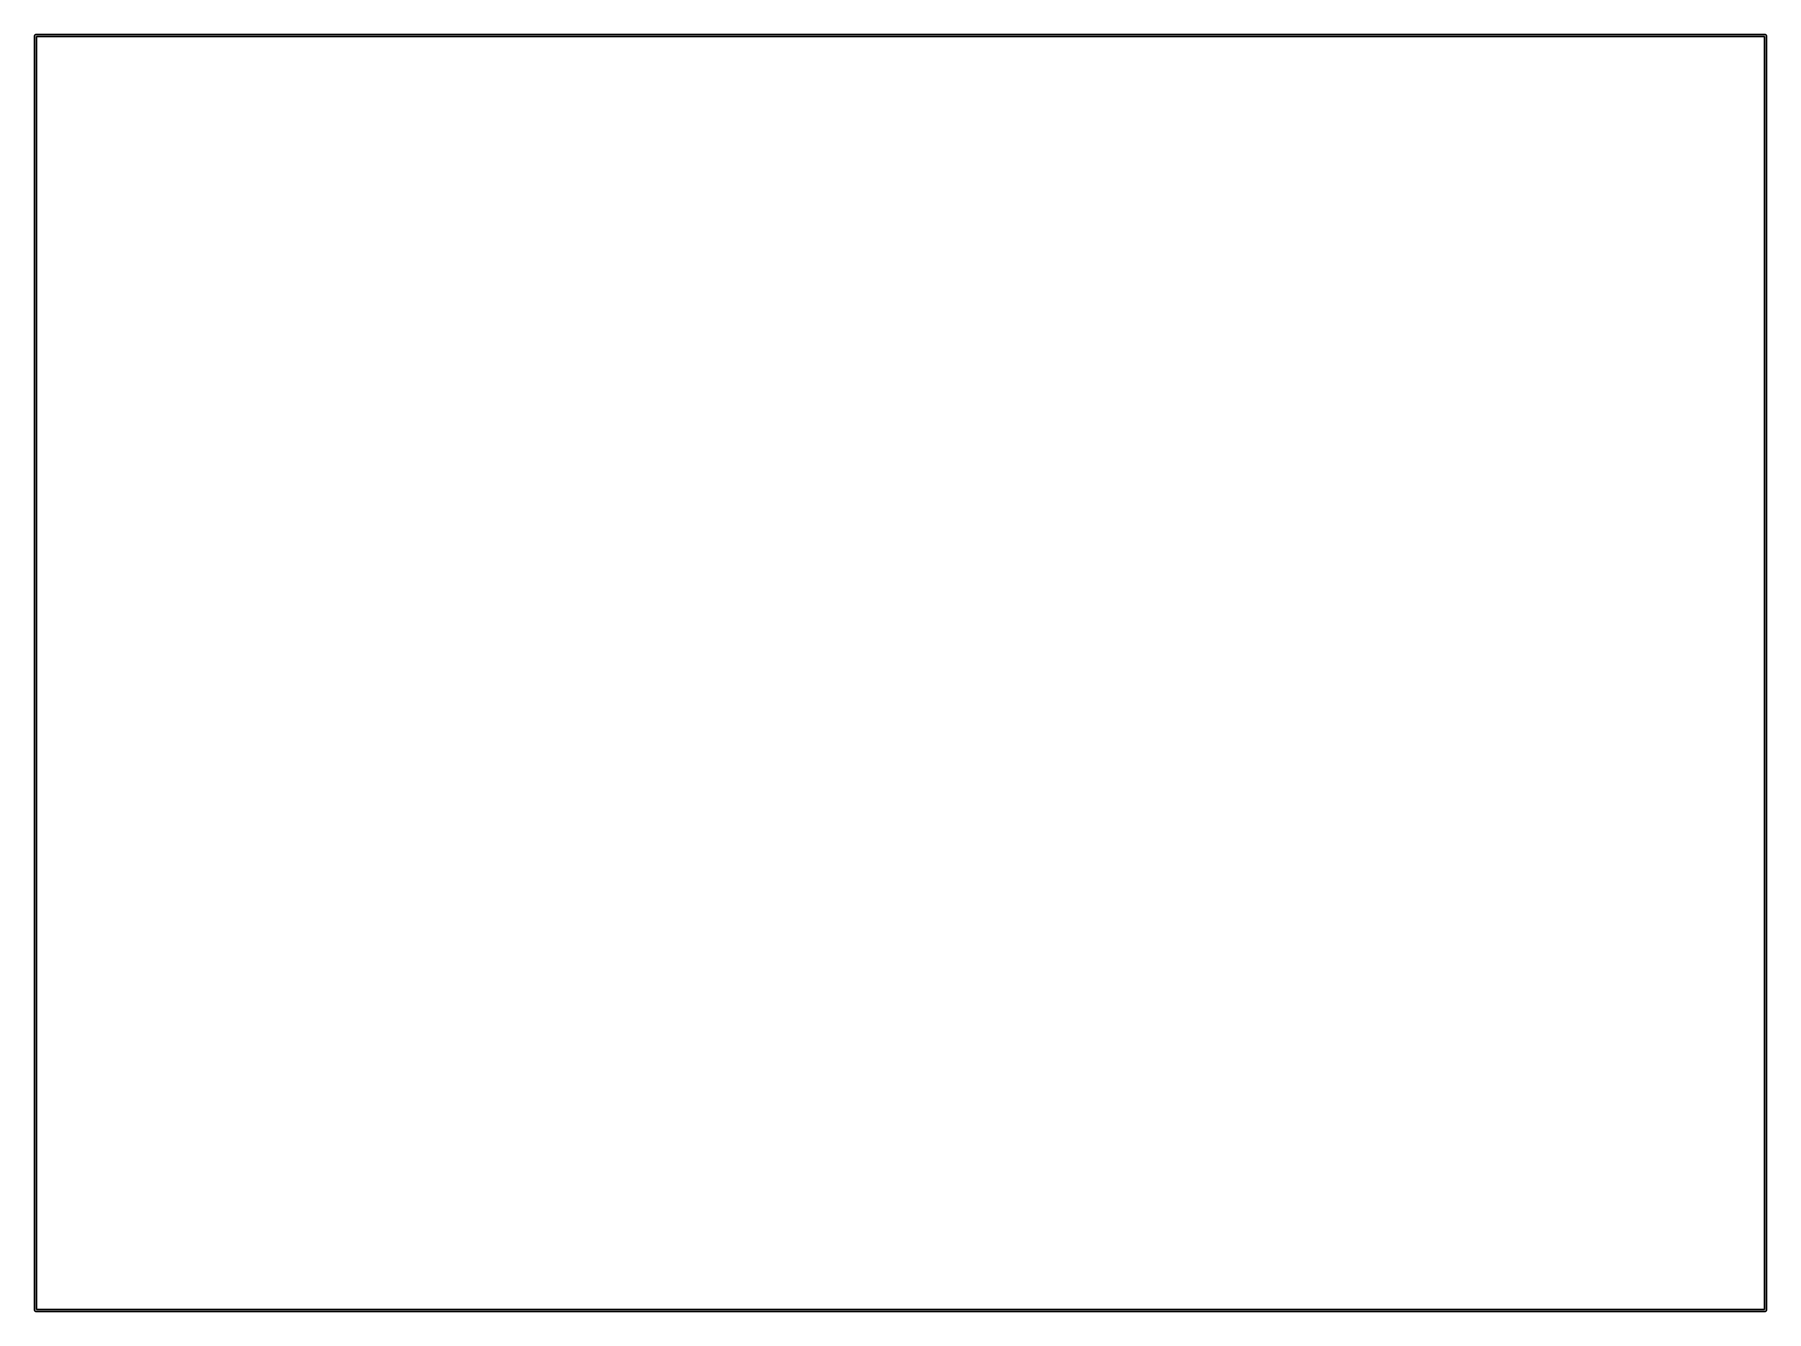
# Model space of a CAD drawing. Extents: x 0 to 190, y -140 to 0.
import ezdxf

# ---------------------------------------------------------------- set-up
doc = ezdxf.new("R2010")
doc.units = 0
doc.layers.add('BLACK', color=7, linetype='CONTINUOUS')

msp = doc.modelspace()

# ---------------------------------------------------------------- linework, layer by layer
at = {"layer": 'BLACK', "linetype": 'CONTINUOUS'}
for p, q in [((-0.1, 0), (-0.099993, 0.001222)), ((-0.1, -140), (-0.1, 0)), ((-0.099993, 0.001222), (-0.098944, 0.00796)), ((-0.098944, 0.00796), (-0.098902, 0.014781)), ((-0.098902, 0.014781), (-0.096772, 0.021902)), ((-0.096772, 0.021902), (-0.09563, 0.029237)), ((-0.09563, 0.029237), (-0.092733, 0.035407)), ((-0.092733, 0.035407), (-0.090778, 0.041945)), ((-0.090778, 0.041945), (-0.086737, 0.048179)), ((-0.086737, 0.048179), (-0.083581, 0.054902)), ((-0.083581, 0.054902), (-0.079066, 0.060015)), ((-0.079066, 0.060015), (-0.075356, 0.065738)), ((-0.075356, 0.065738), (-0.069729, 0.070586)), ((-0.069729, 0.070586), (-0.064812, 0.076154)), ((-0.064812, 0.076154), (-0.059043, 0.079794)), ((-0.059043, 0.079794), (-0.053877, 0.084245)), ((-0.053877, 0.084245), (-0.047114, 0.08732)), ((-0.047114, 0.08732), (-0.040833, 0.091283)), ((-0.040833, 0.091283), (-0.034279, 0.093156)), ((-0.034279, 0.093156), (-0.028067, 0.095981)), ((-0.028067, 0.095981), (-0.020712, 0.097034)), ((-0.020712, 0.097034), (-0.013572, 0.099075)), ((-0.013572, 0.099075), (-0.00675, 0.099033)), ((-0.00675, 0.099033), (0, 0.1)), ((0, 0.1), (190, 0.1)), ((190, 0.1), (190.001, 0.099993)), ((190.001, 0.099993), (190.008, 0.098944)), ((190.008, 0.098944), (190.015, 0.098902)), ((190.015, 0.098902), (190.022, 0.096772)), ((190.022, 0.096772), (190.029, 0.09563)), ((190.029, 0.09563), (190.035, 0.092733)), ((190.035, 0.092733), (190.042, 0.090778)), ((190.042, 0.090778), (190.048, 0.086737)), ((190.048, 0.086737), (190.055, 0.083581)), ((190.055, 0.083581), (190.06, 0.079066)), ((190.06, 0.079066), (190.066, 0.075356)), ((190.066, 0.075356), (190.071, 0.069729)), ((190.071, 0.069729), (190.076, 0.064812)), ((190.076, 0.064812), (190.08, 0.059043)), ((190.08, 0.059043), (190.084, 0.053877)), ((190.084, 0.053877), (190.087, 0.047114)), ((190.087, 0.047114), (190.091, 0.040833)), ((190.091, 0.040833), (190.093, 0.034279)), ((190.093, 0.034279), (190.096, 0.028067)), ((190.096, 0.028067), (190.097, 0.020712)), ((190.097, 0.020712), (190.099, 0.013572)), ((190.099, 0.013572), (190.099, 0.00675)), ((190.099, 0.00675), (190.1, 0)), ((190.1, 0), (190.1, -140)), ((0.1, -0.1), (0.1, -139.9)), ((189.9, -0.1), (0.1, -0.1)), ((189.9, -139.9), (189.9, -0.1)), ((-0.099033, -140.007), (-0.1, -140)), ((-0.099075, -140.014), (-0.099033, -140.007)), ((-0.097034, -140.021), (-0.099075, -140.014)), ((-0.095981, -140.028), (-0.097034, -140.021)), ((-0.093156, -140.034), (-0.095981, -140.028)), ((-0.091283, -140.041), (-0.093156, -140.034)), ((-0.08732, -140.047), (-0.091283, -140.041)), ((-0.084245, -140.054), (-0.08732, -140.047)), ((-0.079794, -140.059), (-0.084245, -140.054)), ((-0.076154, -140.065), (-0.079794, -140.059)), ((-0.070586, -140.07), (-0.076154, -140.065)), ((-0.065738, -140.075), (-0.070586, -140.07)), ((-0.060015, -140.079), (-0.065738, -140.075)), ((-0.054902, -140.084), (-0.060015, -140.079)), ((-0.048179, -140.087), (-0.054902, -140.084)), ((-0.041945, -140.091), (-0.048179, -140.087)), ((-0.035407, -140.093), (-0.041945, -140.091)), ((-0.029237, -140.096), (-0.035407, -140.093)), ((-0.021902, -140.097), (-0.029237, -140.096)), ((-0.014781, -140.099), (-0.021902, -140.097)), ((-0.00796, -140.099), (-0.014781, -140.099)), ((-0.001222, -140.1), (-0.00796, -140.099)), ((0, -140.1), (-0.001222, -140.1)), ((190, -140.1), (0, -140.1)), ((0.1, -139.9), (189.9, -139.9)), ((190.007, -140.099), (190, -140.1)), ((190.014, -140.099), (190.007, -140.099)), ((190.021, -140.097), (190.014, -140.099)), ((190.028, -140.096), (190.021, -140.097)), ((190.034, -140.093), (190.028, -140.096)), ((190.041, -140.091), (190.034, -140.093)), ((190.047, -140.087), (190.041, -140.091)), ((190.054, -140.084), (190.047, -140.087)), ((190.059, -140.08), (190.054, -140.084)), ((190.065, -140.076), (190.059, -140.08)), ((190.07, -140.071), (190.065, -140.076)), ((190.075, -140.066), (190.07, -140.071)), ((190.079, -140.06), (190.075, -140.066)), ((190.084, -140.055), (190.079, -140.06)), ((190.087, -140.048), (190.084, -140.055)), ((190.091, -140.042), (190.087, -140.048)), ((190.093, -140.035), (190.091, -140.042)), ((190.096, -140.029), (190.093, -140.035)), ((190.097, -140.022), (190.096, -140.029)), ((190.099, -140.015), (190.097, -140.022)), ((190.1, -140.001), (190.099, -140.008)), ((190.099, -140.008), (190.099, -140.015)), ((190.1, -140), (190.1, -140.001))]:
    msp.add_line(p, q, dxfattribs=at)

doc.saveas('drawing.dxf')
